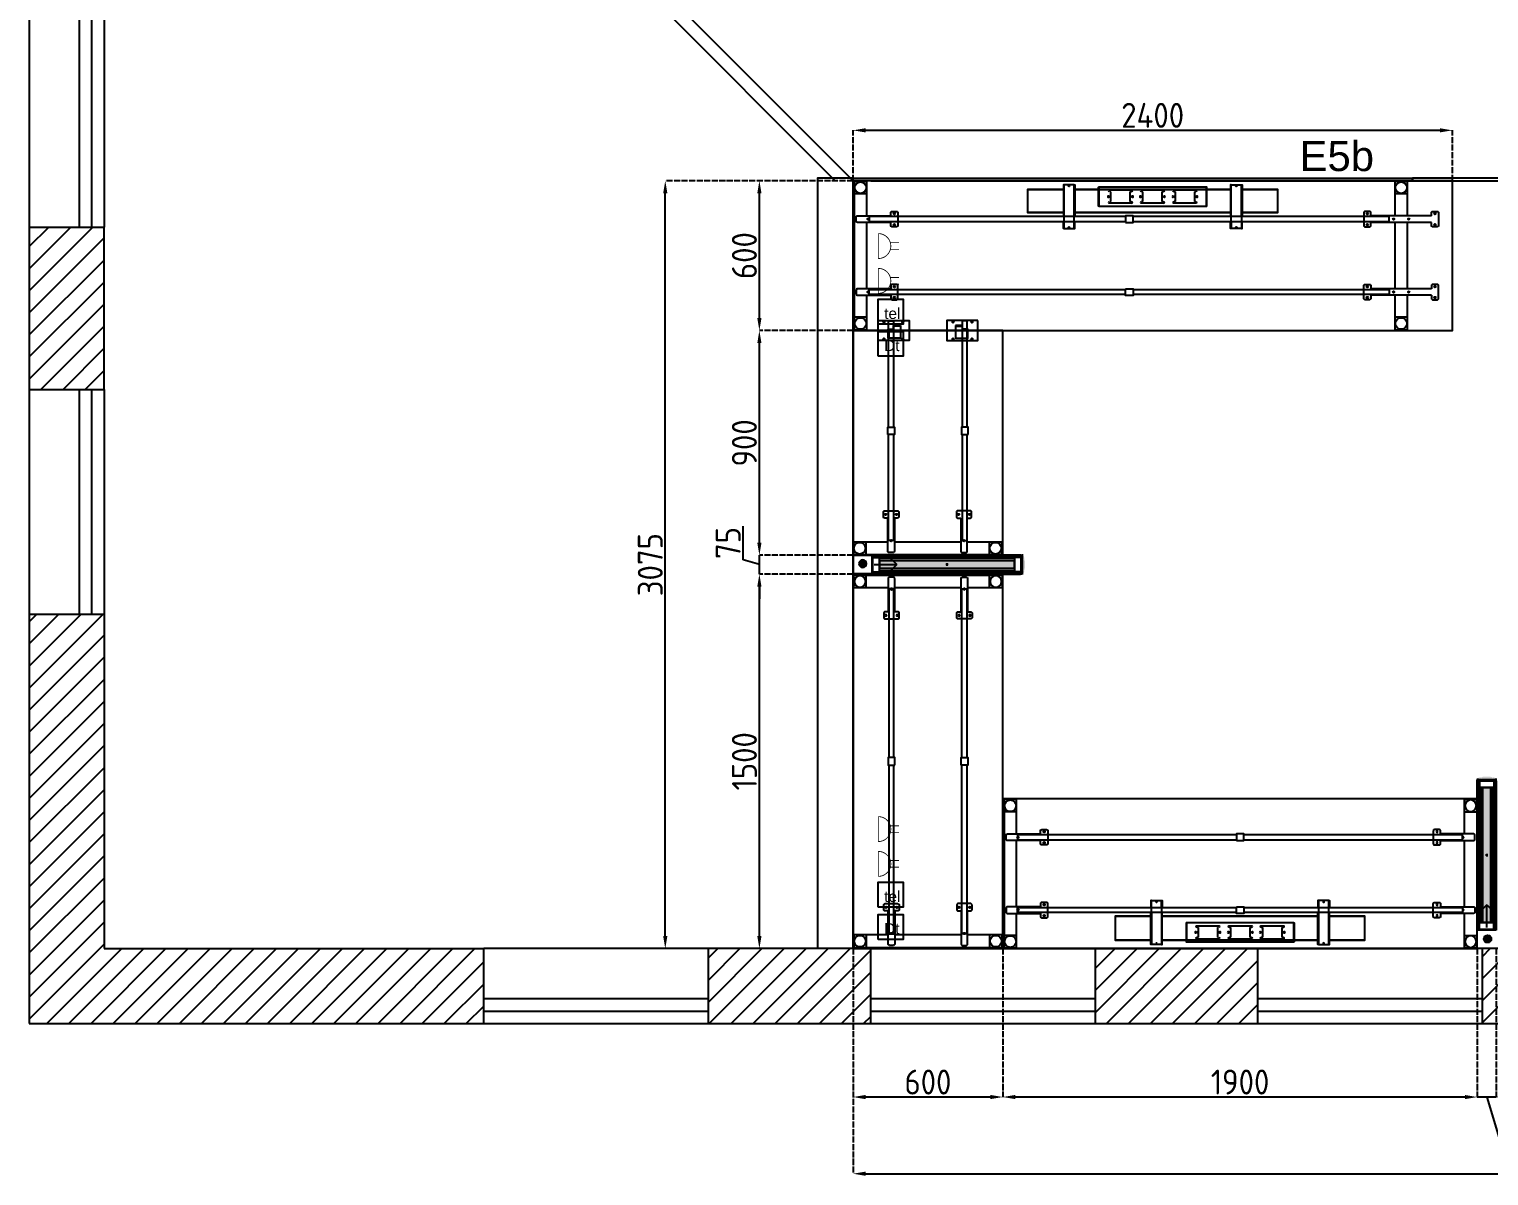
# Model space of a CAD drawing. Header units: millimetres. Extents: x 69942 to 103169, y 109869 to 150283.
# Drawn here: x 77130 to 82975, y 109869 to 114461 of the extents above; entities that cross this region are included whole.
import ezdxf

# ---------------------------------------------------------------- set-up
doc = ezdxf.new("R2010")
doc.units = ezdxf.units.MM
doc.header["$MEASUREMENT"] = 0
doc.linetypes.add('ACAD_ISO04W100', pattern=[30, 24, -3, 0, -3])
for name, color, linetype in [('2D', 7, 'Continuous'), ('A-MUEBLES', 1, 'Continuous'), ('CONSTRUCCION 2', 10, 'Continuous'), ('COTA', 5, 'Continuous'), ('FMZ-0.4', 5, 'Continuous'), ('FMZ-0.6', 7, 'Continuous'), ('FMZ-CRISTAL', 4, 'Continuous'), ('Mobiliario', 7, 'Continuous'), ('OH', 7, 'Continuous'), ('vent', 8, 'Continuous')]:
    doc.layers.add(name, color=color, linetype=linetype)
doc.layers.add('Simbología Enchufes', color=7, linetype='Continuous', true_color=0xda321c)
doc.styles.add('ARIAL', font='arial.ttf')
doc.styles.add('FMZ 100', font='arial.ttf', dxfattribs={"height": 16})
doc.styles.add('VERO', font='isocp2.shx')
doc.dimstyles.new('RCA', dxfattribs={"dimtxt": 100, "dimasz": 50, "dimexe": 0, "dimexo": 0, "dimgap": 10, "dimtad": 2, "dimdec": 0, "dimtxsty": 'VERO', "dimcen": 2.5, "dimclrd": 253, "dimclre": 253, "dimclrt": 1, "dimadec": 0, "dimazin": 0, "dimtfac": 1, "dimtdec": 0, "dimtmove": 0, "dimatfit": 3, "dimfxl": 1, "dimarcsym": 0})
pattern_1 = [(45, (-680707.704, -994088.684), (-44.1941738, 44.1941738), [])]

# ---------------------------------------------------------------- blocks, each defined once
blk = doc.blocks.new('enchufes')
at = {"linetype": 'Continuous', "const_width": 0.5}
blk.add_lwpolyline([(26085.61, 529.02), (26100.61, 529.02, 1), (26085.61, 529.02, 1.446218), (26085.61, 529.02, 1.021531)], format="xyb", dxfattribs=at)
for points in [[(26091.11, 536.25), (26091.11, 541.52)], [(26095.11, 536.25), (26095.11, 541.52)]]:
    blk.add_lwpolyline(points, dxfattribs=at)
blk = doc.blocks.new('CR.24060')
at = {"layer": '2D'}
blk.add_lwpolyline([(-2400, 0), (-2400, -600), (0, -600), (0, 0), (-2400, 0)], dxfattribs=at)
blk = doc.blocks.new('SP.LI.5LTS.060')
at = {"layer": '2D'}
for points in [[(5, 297), (5, -297), (55, -297), (55, -159)], [(55, 159), (55, 297), (5, 297)], [(55, 247), (5, 247)], [(55, -133), (55, 133)], [(55, -247), (5, -247)]]:
    blk.add_lwpolyline(points, dxfattribs=at)
for points in [[(151, 159), (151, 171.5, -0.414214), (156, 176.5), (175, 176.5, -0.414214), (180, 171.5), (180, 120.5, -0.414214), (175, 115.5), (156, 115.5, -0.414214), (151, 120.5), (151, 133)], [(151, 133), (18, 133, -0.414214), (13, 138), (13, 154, -0.414214), (18, 159), (151, 159)], [(151, -159), (151, -171.5, 0.414214), (156, -176.5), (175, -176.5, 0.414214), (180, -171.5), (180, -120.5, 0.414214), (175, -115.5), (156, -115.5, 0.414214), (151, -120.5), (151, -133)], [(151, -133), (18, -133, 0.414214), (13, -138), (13, -154, 0.414214), (18, -159), (151, -159)]]:
    blk.add_lwpolyline(points, format="xyb", dxfattribs=at)
for centre, radius in [((30, 272), 23), ((60.5, 146), 3), ((165.5, 167.8), 3), ((165.5, 124.3), 3), ((60.5, -146), 3), ((165.5, -124.2), 3), ((165.5, -167.8), 3), ((30, -272), 23)]:
    blk.add_circle(centre, radius, dxfattribs=at)
blk = doc.blocks.new('SP.LI.5LCS.060')
at = {"layer": '2D'}
for points in [[(-25, 297), (-25, 159)], [(25, 159), (25, 297), (-25, 297)], [(25, 247), (-25, 247)], [(121, 159), (-121, 159)], [(121, 133), (-121, 133)], [(-25, 133), (-25, -133)], [(25, -133), (25, 133)], [(121, -133), (-121, -133)], [(121, -159), (-121, -159)], [(-25, -159), (-25, -297), (25, -297), (25, -159)], [(25, -247), (-25, -247)]]:
    blk.add_lwpolyline(points, dxfattribs=at)
for points in [[(-121, 159), (-121, 171.5, 0.414214), (-126, 176.5), (-145, 176.5, 0.414214), (-150, 171.5), (-150, 120.5, 0.414214), (-145, 115.5), (-126, 115.5, 0.414214), (-121, 120.5), (-121, 133)], [(121, 159), (121, 171.5, -0.414214), (126, 176.5), (145, 176.5, -0.414214), (150, 171.5), (150, 120.5, -0.414214), (145, 115.5), (126, 115.5, -0.414214), (121, 120.5), (121, 133)], [(-121, -159), (-121, -171.5, -0.414214), (-126, -176.5), (-145, -176.5, -0.414214), (-150, -171.5), (-150, -120.5, -0.414214), (-145, -115.5), (-126, -115.5, -0.414214), (-121, -120.5), (-121, -133)], [(121, -159), (121, -171.5, 0.414214), (126, -176.5), (145, -176.5, 0.414214), (150, -171.5), (150, -120.5, 0.414214), (145, -115.5), (126, -115.5, 0.414214), (121, -120.5), (121, -133)]]:
    blk.add_lwpolyline(points, format="xyb", dxfattribs=at)
for centre, radius in [((0, 272), 23), ((-135.5, 167.8), 3), ((-135.5, 124.3), 3), ((-30.5, 146), 3), ((30.5, 146), 3), ((135.5, 167.8), 3), ((135.5, 124.3), 3), ((-135.5, -124.3), 3), ((-135.5, -167.8), 3), ((-30.5, -146), 3), ((30.5, -146), 3), ((135.5, -124.3), 3), ((135.5, -167.8), 3), ((0, -272), 23)]:
    blk.add_circle(centre, radius, dxfattribs=at)
blk = doc.blocks.new('SP.LI.5VCC.220')
at = {"layer": '2D'}
for points in [[(-15, 144), (-1041, 144), (-1041, 164), (-15, 164)], [(15, 164), (1041, 164), (1041, 144), (15, 144)]]:
    blk.add_lwpolyline(points, dxfattribs=at)
blk.add_lwpolyline([(-15, 167.5), (15, 167.5), (15, 140.5), (-15, 140.5)], close=True, dxfattribs=at)
blk = doc.blocks.new('CR.9060')
at = {"layer": '2D'}
blk.add_lwpolyline([(-900, 0), (-900, -600), (0, -600), (0, 0), (-900, 0)], dxfattribs=at)
blk = doc.blocks.new('AC.LI.CS.100')
at = {"layer": '2D'}
for points in [[(-357.8, -129.2), (-500, -129.2), (-500, -33.8), (-357.8, -33.8)], [(-357.8, -127.9), (-500, -127.9), (-500, -35.1), (-357.8, -35.1)], [(-311.8, -33.8), (311.8, -33.8)], [(-311.8, -35.1), (311.8, -35.1)], [(357.8, -33.8), (500, -33.8), (500, -129.2), (357.8, -129.2)], [(357.8, -35.1), (500, -35.1), (500, -127.9), (357.8, -127.9)], [(311.8, -127.9), (-311.8, -127.9)], [(311.8, -129.2), (-311.8, -129.2)]]:
    blk.add_lwpolyline(points, dxfattribs=at)
for points in [[(-357.8, -143.5), (-355.3, -143.5), (-355.3, -16.5), (-357.8, -16.5)], [(-314.3, -16.5), (-355.3, -16.5), (-355.3, -191.9), (-314.3, -191.9)], [(-311.8, -143.5), (-314.3, -143.5), (-314.3, -16.5), (-311.8, -16.5)], [(311.8, -143.5), (314.3, -143.5), (314.3, -16.5), (311.8, -16.5)], [(314.3, -16.5), (355.3, -16.5), (355.3, -191.9), (314.3, -191.9)], [(357.8, -143.5), (355.3, -143.5), (355.3, -16.5), (357.8, -16.5)], [(-357.8, -164.5), (-355.3, -164.5), (-355.3, -191.9), (-357.8, -191.9)], [(-311.8, -164.5), (-314.3, -164.5), (-314.3, -191.9), (-311.8, -191.9)], [(311.8, -164.5), (314.3, -164.5), (314.3, -191.9), (311.8, -191.9)], [(357.8, -164.5), (355.3, -164.5), (355.3, -191.9), (357.8, -191.9)]]:
    blk.add_lwpolyline(points, close=True, dxfattribs=at)
for centre in [(-334.8, -20.5), (334.8, -20.5), (-334.8, -187.9), (334.8, -187.9)]:
    blk.add_circle(centre, 2.5, dxfattribs=at)
blk = doc.blocks.new('SP.LI.AGL.060')
at = {"layer": '2D'}
for points in [[(-199.3, 40), (-75, 40), (-75, -40), (-199.3, -40)], [(-159.3, 2), (-156.3, 2), (-156.3, -27), (-159.3, -27)], [(-113, 20), (-113, 17.5), (-135, 17.5), (-135, 20)], [(199.3, 40), (75, 40), (75, -40), (199.3, -40)], [(113, 20), (113, 17.5), (135, 17.5), (135, 20)], [(159.3, 2), (156.3, 2), (156.3, -27), (159.3, -27)]]:
    blk.add_lwpolyline(points, close=True, dxfattribs=at)
for points in [[(-110, 20), (-110, -30), (-159.3, -30), (-159.3, 5), (-138, 5), (-138, 20), (-110, 20)], [(110, 20), (110, -30), (159.3, -30), (159.3, 5), (138, 5), (138, 20), (110, 20)]]:
    blk.add_lwpolyline(points, dxfattribs=at)
for centre in [(-176.3, 33.5), (-100.7, 33.5), (100.7, 33.5), (176.3, 33.5), (-176.3, -33.5), (-100.7, -33.5), (100.7, -33.5), (176.3, -33.5)]:
    blk.add_circle(centre, 2.75, dxfattribs=at)
blk = doc.blocks.new('SP.LI.5VAGL.090')
at = {"layer": '2D'}
for points in [[(425, -10), (0, -10), (0, 10), (425, 10)], [(455, 10), (880, 10), (880, -10), (455, -10)]]:
    blk.add_lwpolyline(points, dxfattribs=at)
blk.add_lwpolyline([(425, 13.5), (455, 13.5), (455, -13.5), (425, -13.5)], close=True, dxfattribs=at)
blk = doc.blocks.new('PA.FF.PII.129')
at = {"layer": '2D'}
h = blk.add_hatch(color=3, dxfattribs=at)
h.dxf.hatch_style = 1
h.paths.add_polyline_path([(21.1, 3.6, 1), (51.1, 3.6, 1)])
for p, q in [((-100, 0), (-64.6, 35.4)), ((-10, 0), (-100, 0)), ((-100, 0), (-64.6, -35.4))]:
    blk.add_line(p, q, dxfattribs=at)
at = {"layer": '2D', "color": 3}
blk.add_circle((36.1, 3.6, 0), 15, dxfattribs=at)
blk = doc.blocks.new('PA.FF.EP.6012')
at = {"layer": '2D'}
h = blk.add_hatch(color=3, dxfattribs=at)
h.dxf.hatch_style = 1
h.paths.add_polyline_path([(571, -15), (571, 15), (31, 15), (31, -15)])
for p, q in [((296, 0), (306, 0)), ((301, 5), (301, -5))]:
    blk.add_line(p, q, dxfattribs=at)
for points in [[(0, 37.5), (0, -37.5), (3, -37.5), (3, 37.5)], [(3, 37.5), (599, 37.5), (599, -37.5), (3, -37.5)], [(571, 25), (31, 25), (31, -25), (571, -25)], [(31, 15), (571, 15), (571, -15), (31, -15)], [(602, 37.5), (602, -37.5), (599, -37.5), (599, 37.5)]]:
    blk.add_lwpolyline(points, close=True, dxfattribs=at)
blk = doc.blocks.new('PA.FF.PIT.129')
at = {"layer": '2D'}
h = blk.add_hatch(color=3, dxfattribs=at)
h.dxf.hatch_style = 1
h.paths.add_polyline_path([(-2, 28.9, 0.414214), (-1.5, 28.4), (0, 28.4), (0, 37.2), (-4.5, 37.2, -0.367263), (-2, 34.2)])
h.paths.add_polyline_path([(0, 27.7, -0.414827), (-0.5, 27.1), (-1.5, 27.1, -0.414214), (-3.5, 29.1), (-3.5, 34.2, 0.849048), (-6.4, 34.7, 0.02589), (-9.5, 23.9, 0.480926), (-8.5, 22.7), (-4.4, 22.7), (-3.7, 22.3, -0.493145), (-3.6, 21.5), (-4.3, 20.9, -0.528572), (-5.9, 21.2), (-9.2, 21.2, 0.359871), (-10.2, 20.4, 0.094798), (-10.2, -20.4, 0.359871), (-9.2, -21.2), (-5.9, -21.2, -0.528572), (-4.3, -20.9), (-3.6, -21.5, -0.493145), (-3.7, -22.3), (-4.4, -22.7), (-8.5, -22.7, 0.480926), (-9.5, -23.9, 0.02589), (-6.4, -34.7, 0.849048), (-3.5, -34.3), (-3.5, -29.1, -0.414214), (-1.5, -27.1), (0, -27.1)])
h.paths.add_polyline_path([(0, -27.9, -0.414827), (-0.5, -28.4), (-1.5, -28.4, 0.414214), (-2, -28.9), (-2, -34.3, -0.367263), (-4.5, -37.2), (0, -37.2)])
for p, q in [((-4.5, 37.2), (0, 37.2)), ((-4.5, -37.2), (0, -37.2))]:
    blk.add_line(p, q, dxfattribs=at)
at = {"layer": '2D', "color": 3}
blk.add_line((0, -37.2), (0, 37.2), dxfattribs=at)
blk = doc.blocks.new('PA.FF.LAM.6075')
at = {"layer": '2D'}
for points in [[(-295, 32.5), (-295, 38), (295, 38), (295, 32.5)], [(-295, -38), (-295, -32.5), (295, -32.5), (295, -38)]]:
    blk.add_lwpolyline(points, close=True, dxfattribs=at)
blk = doc.blocks.new('PA.FF.VID.6037')
at = {"layer": '2D', "elevation": 0}
for points in [[(-266, 37.5), (-300, 37.5), (-300, 28.5), (-266, 28.5)], [(-266, 37.5), (266, 37.5), (266, 28.5), (-266, 28.5)], [(300, 28.5), (266, 28.5), (266, 37.5), (300, 37.5)], [(-266, -37.5), (-300, -37.5), (-300, -28.5), (-266, -28.5)], [(266, -28.5), (-266, -28.5), (-266, -37.5), (266, -37.5)], [(300, -28.5), (266, -28.5), (266, -37.5), (300, -37.5)]]:
    blk.add_lwpolyline(points, close=True, dxfattribs=at)
blk = doc.blocks.new('CR.15060')
at = {"layer": '2D'}
blk.add_lwpolyline([(-1500, 0), (-1500, -600), (0, -600), (0, 0), (-1500, 0)], dxfattribs=at)
blk = doc.blocks.new('SP.LI.5VCC.150')
at = {"layer": '2D'}
for points in [[(-15, 144), (-691, 144), (-691, 164), (-15, 164)], [(15, 164), (691, 164), (691, 144), (15, 144)]]:
    blk.add_lwpolyline(points, dxfattribs=at)
blk.add_lwpolyline([(-15, 167.5), (15, 167.5), (15, 140.5), (-15, 140.5)], close=True, dxfattribs=at)
blk = doc.blocks.new('CR.19060')
at = {"layer": '2D'}
blk.add_lwpolyline([(-1900, 0), (-1900, -600), (0, -600), (0, 0), (-1900, 0)], dxfattribs=at)
blk = doc.blocks.new('SP.LI.5VCC.190')
at = {"layer": '2D'}
for points in [[(-15, 144), (-891, 144), (-891, 164), (-15, 164)], [(15, 164), (891, 164), (891, 144), (15, 144)]]:
    blk.add_lwpolyline(points, dxfattribs=at)
blk.add_lwpolyline([(-15, 167.5), (15, 167.5), (15, 140.5), (-15, 140.5)], close=True, dxfattribs=at)
blk = doc.blocks.new('AC.NO.CHT')
at = {"layer": '2D'}
for p, q in [((-215, -25), (215, -25)), ((-215, -26.3), (-215, -25)), ((215, -26.3), (-215, -26.3)), ((215, -25), (215, -26.3)), ((-215, -103), (-215, -101.7)), ((-215, -101.7), (215, -101.7)), ((215, -103), (-215, -103)), ((215, -101.7), (215, -103))]:
    blk.add_line(p, q, dxfattribs=at)
at = {"layer": '2D', "extrusion": (0, 2.66454e-15, -1)}
for p, q in [((-215, -101.7, 0), (-215, -26.3, 0)), ((215, -26.3, 0), (-215, -26.3, 0)), ((-172.2, -37.2), (-85.8, -37.2)), ((-167, -44.5), (-172.2, -44.4)), ((-167, -83.5), (-167, -44.5)), ((-85.8, -44.4), (-91, -44.5)), ((-91, -44.5), (-91, -83.5)), ((-44.2, -37.2), (42.2, -37.2)), ((-39, -44.5), (-44.2, -44.4)), ((-39, -83.5), (-39, -44.5)), ((42.2, -44.4), (37, -44.5)), ((37, -44.5), (37, -83.5)), ((85.8, -37.2), (172.2, -37.2)), ((91, -44.5), (85.8, -44.4)), ((91, -83.5), (91, -44.5)), ((172.2, -44.4), (167, -44.5)), ((167, -44.5), (167, -83.5)), ((215, -101.7, 0), (215, -26.3, 0)), ((-215, -101.7, 0), (215, -101.7, 0)), ((-167, -83.5), (-172.2, -83.6)), ((-85.8, -90.7), (-172.2, -90.7)), ((-91, -83.5), (-85.8, -83.6)), ((-39, -83.5), (-44.2, -83.6)), ((42.2, -90.7), (-44.2, -90.7)), ((37, -83.5), (42.2, -83.6)), ((91, -83.5), (85.8, -83.6)), ((172.2, -90.7), (85.8, -90.7)), ((167, -83.5), (172.2, -83.6))]:
    blk.add_line(p, q, dxfattribs=at)
at = {"layer": '2D', "elevation": 0}
for points in [[(-215, -101.7), (-216.5, -101.7), (-216.5, -26.3), (-215, -26.3)], [(216.5, -101.7), (216.5, -26.3), (215, -26.3), (215, -101.7)]]:
    blk.add_lwpolyline(points, close=True, dxfattribs=at)
at = {"layer": '2D', "extrusion": (0, 2.66454e-15, -1)}
for centre, radius in [((177.5, -64), 2.5), ((171, -64), 1.5), ((87, -64), 1.5), ((80.5, -64), 2.5), ((49.5, -64), 2.5), ((43, -64), 1.5), ((-41, -64), 1.5), ((-47.5, -64), 2.5), ((-80.5, -64), 2.5), ((-87, -64), 1.5), ((-171, -64), 1.5), ((-177.5, -64), 2.5)]:
    blk.add_circle(centre, radius, dxfattribs=at)
at = {"layer": '2D', "extrusion": (0, -2.66454e-15, -1)}
for centre, radius, start, end in [((172.1, -40.9), 3.63, 0.4361, 87.98983), ((44.1, -40.9), 3.63, 0.4361, 87.98983), ((-85.9, -40.9), 3.63, 0.4361, 87.98983), ((172.2, -87.2), 3.57, 0.43954, 88.86547), ((44.2, -87.2), 3.57, 0.43954, 88.86547), ((-85.8, -87.2), 3.57, 0.43954, 88.86547)]:
    blk.add_arc(centre, radius, start, end, dxfattribs=at)
at = {"layer": '2D', "extrusion": (0, 2.66454e-15, -1)}
for centre, radius, start, end in [((172.2, -40.8), 3.57, 271.13453, 359.56046), ((85.8, -40.8), 3.57, 91.13453, 268.86547), ((44.2, -40.8), 3.57, 271.13453, 359.56046), ((-42.2, -40.8), 3.57, 91.13453, 268.86547), ((-85.8, -40.8), 3.57, 271.13453, 359.56046), ((-172.2, -40.8), 3.57, 91.13453, 268.86547), ((172.1, -87.1), 3.63, 272.01017, 359.5639), ((85.8, -87.2), 3.57, 91.13453, 268.86547), ((44.1, -87.1), 3.63, 272.01017, 359.5639), ((-42.2, -87.2), 3.57, 91.13453, 268.86547), ((-85.9, -87.1), 3.63, 272.01017, 359.5639), ((-172.2, -87.2), 3.57, 91.13453, 268.86547)]:
    blk.add_arc(centre, radius, start, end, dxfattribs=at)
blk = doc.blocks.new('A3.2')
at = {"linetype": 'Continuous'}
blk.add_blockref('AC.NO.CHT', (-5049, 775.1), dxfattribs=at)
at = {"linetype": 'Continuous', "rotation": 180}
blk.add_blockref('AC.NO.CHT', (-4699, -2298.9), dxfattribs=at)
at = {"layer": 'OH'}
for name, p in [('CR.24060', (-3849, 775.1)), ('SP.LI.5LTS.060', (-6249, 475.1)), ('SP.LI.5LCS.060', (-4054, 475.1)), ('AC.LI.CS.100', (-5049, 775.1)), ('SP.LI.5VCC.220', (-5142.7, 175.1)), ('SP.LI.AGL.060', (-5949, 175.1)), ('CR.19060', (-3749, -1699.9)), ('SP.LI.5LTS.060', (-5649, -1999.9)), ('SP.LI.5VCC.190', (-4699, -2299.9))]:
    blk.add_blockref(name, p, dxfattribs=at)
at = {"layer": 'OH', "xscale": -1}
for name, p, rotation in [('SP.LI.5VCC.220', (-5142.7, 775.1), 180), ('SP.LI.5VAGL.090', (-5801.5, -666.4), 270), ('SP.LI.5LTS.060', (-5949, -799.9), 90), ('SP.LI.5VCC.150', (-6249, -1549.9), 270), ('SP.LI.5VCC.190', (-4699, -1699.9), 180), ('AC.LI.CS.100', (-4699, -2299.9), 180)]:
    blk.add_blockref(name, p, dxfattribs=dict(at, rotation=rotation))
at = {"layer": 'OH'}
for name, p, rotation in [('SP.LI.5VAGL.090', (-6096.5, -666.4), 90), ('CR.9060', (-6249, 175.1), 90), ('SP.LI.5LTS.060', (-5950.5, -726.9), 90), ('CR.15060', (-6249, -799.9), 90), ('SP.LI.5VCC.150', (-5649, -1549.9), 90), ('PA.FF.LAM.6075', (-3711.5, -1924), 270), ('PA.FF.VID.6037', (-3711.5, -1924), 270), ('PA.FF.EP.6012', (-3711.5, -1624.5), 270), ('PA.FF.PIT.129', (-3711.5, -1623), 270), ('SP.LI.5LTS.060', (-5949, -2299.9), 90), ('PA.FF.PII.129', (-3711.5, -2225), 270)]:
    blk.add_blockref(name, p, dxfattribs=dict(at, rotation=rotation))
at = {"layer": 'OH', "xscale": -1}
for name, p in [('PA.FF.PII.129', (-6174, -762.1)), ('PA.FF.EP.6012', (-5572, -762.1)), ('PA.FF.VID.6037', (-5873, -762.1)), ('PA.FF.LAM.6075', (-5873, -762.1)), ('PA.FF.PIT.129', (-5572, -762.1)), ('SP.LI.5LTS.060', (-3745.5, -1999.9))]:
    blk.add_blockref(name, p, dxfattribs=at)
blk = doc.blocks.new('*D561')
at = {"layer": 'COTA', "color": 253, "linetype": 'ACAD_ISO04W100', "lineweight": -2, "transparency": 16777216}
for p, q in [((82929.1, 110779.2), (82929.1, 110184.9)), ((83004.6, 110779.2), (83004.6, 110184.9))]:
    blk.add_line(p, q, dxfattribs=at)
at = {"layer": 'COTA', "color": 253, "linetype": 'Continuous', "lineweight": -2, "transparency": 16777216}
for p, q in [((82879.1, 110184.9), (82829.1, 110184.9)), ((83004.6, 110184.9), (82929.1, 110184.9)), ((83004.6, 110184.9), (82929.1, 110184.9)), ((82966.8, 110184.9), (83016.3, 110019.9)), ((83054.6, 110184.9), (83104.6, 110184.9)), ((83016.3, 110019.9), (83150.5, 110019.9))]:
    blk.add_line(p, q, dxfattribs=at)
at = {"layer": 'COTA', "color": 253, "linetype": 'Continuous', "transparency": 16777216}
for points in [[(82879.1, 110193.2), (82879.1, 110176.5), (82929.1, 110184.9)], [(83054.6, 110193.2), (83054.6, 110176.5), (83004.6, 110184.9)]]:
    blk.add_solid(points, dxfattribs=at)
at = {"layer": 'Defpoints', "color": 0, "linetype": 'Continuous', "transparency": 16777216}
for p in [(82929.1, 110779.2), (83004.6, 110779.2), (82929.1, 110184.9)]:
    blk.add_point(p, dxfattribs=at)
at = {"layer": 'COTA', "color": 1, "linetype": 'Continuous', "transparency": 16777216, "insert": (83083.4, 110079.9), "char_height": 100, "attachment_point": 5, "style": 'VERO'}
blk.add_mtext('75', dxfattribs=at)
blk = doc.blocks.new('*D562')
at = {"layer": 'COTA', "color": 253, "linetype": 'ACAD_ISO04W100', "lineweight": -2, "transparency": 16777216}
for p, q in [((81029.1, 110779.2), (81029.1, 110184.9)), ((82929.1, 110779.2), (82929.1, 110184.9))]:
    blk.add_line(p, q, dxfattribs=at)
at = {"layer": 'COTA', "color": 253, "linetype": 'Continuous', "lineweight": -2, "transparency": 16777216}
blk.add_line((82879.1, 110184.9), (81079.1, 110184.9), dxfattribs=at)
at = {"layer": 'COTA', "color": 253, "linetype": 'Continuous', "transparency": 16777216}
for points in [[(81079.1, 110193.2), (81079.1, 110176.5), (81029.1, 110184.9)], [(82879.1, 110193.2), (82879.1, 110176.5), (82929.1, 110184.9)]]:
    blk.add_solid(points, dxfattribs=at)
at = {"layer": 'Defpoints', "color": 0, "linetype": 'Continuous', "transparency": 16777216}
for p in [(81029.1, 110779.2), (82929.1, 110779.2), (81029.1, 110184.9)]:
    blk.add_point(p, dxfattribs=at)
at = {"layer": 'COTA', "color": 1, "linetype": 'Continuous', "transparency": 16777216, "insert": (81979.1, 110244.9), "char_height": 100, "attachment_point": 5, "style": 'VERO'}
blk.add_mtext('1900', dxfattribs=at)
blk = doc.blocks.new('*D563')
at = {"layer": 'COTA', "color": 253, "linetype": 'ACAD_ISO04W100', "lineweight": -2, "transparency": 16777216}
for p, q in [((80429.1, 110779.2), (80429.1, 110184.9)), ((81029.1, 110779.2), (81029.1, 110184.9))]:
    blk.add_line(p, q, dxfattribs=at)
at = {"layer": 'COTA', "color": 253, "linetype": 'Continuous', "lineweight": -2, "transparency": 16777216}
blk.add_line((80979.1, 110184.9), (80479.1, 110184.9), dxfattribs=at)
at = {"layer": 'COTA', "color": 253, "linetype": 'Continuous', "transparency": 16777216}
for points in [[(80479.1, 110193.2), (80479.1, 110176.5), (80429.1, 110184.9)], [(80979.1, 110193.2), (80979.1, 110176.5), (81029.1, 110184.9)]]:
    blk.add_solid(points, dxfattribs=at)
at = {"layer": 'Defpoints', "color": 0, "linetype": 'Continuous', "transparency": 16777216}
for p in [(80429.1, 110779.2), (81029.1, 110779.2), (80429.1, 110184.9)]:
    blk.add_point(p, dxfattribs=at)
at = {"layer": 'COTA', "color": 1, "linetype": 'Continuous', "transparency": 16777216, "insert": (80729.1, 110244.9), "char_height": 100, "attachment_point": 5, "style": 'VERO'}
blk.add_mtext('600', dxfattribs=at)
blk = doc.blocks.new('*D564')
at = {"layer": 'COTA', "color": 253, "linetype": 'ACAD_ISO04W100', "lineweight": -2, "transparency": 16777216}
for p, q in [((80429.1, 110779.2), (80429.1, 109877.8)), ((86680.1, 110779.2), (86680.1, 109877.8))]:
    blk.add_line(p, q, dxfattribs=at)
at = {"layer": 'COTA', "color": 253, "linetype": 'Continuous', "lineweight": -2, "transparency": 16777216}
blk.add_line((80479.1, 109877.8), (86630.1, 109877.8), dxfattribs=at)
at = {"layer": 'COTA', "color": 253, "linetype": 'Continuous', "transparency": 16777216}
for points in [[(80479.1, 109886.1), (80479.1, 109869.4), (80429.1, 109877.8)], [(86630.1, 109886.1), (86630.1, 109869.4), (86680.1, 109877.8)]]:
    blk.add_solid(points, dxfattribs=at)
at = {"layer": 'Defpoints', "color": 0, "linetype": 'Continuous', "transparency": 16777216}
for p in [(80429.1, 110779.2), (86680.1, 110779.2), (86680.1, 109877.8)]:
    blk.add_point(p, dxfattribs=at)
at = {"layer": 'COTA', "color": 1, "linetype": 'Continuous', "transparency": 16777216, "insert": (83554.6, 109937.8), "char_height": 100, "attachment_point": 5, "style": 'VERO'}
blk.add_mtext('6250', dxfattribs=at)
blk = doc.blocks.new('*D565')
at = {"layer": 'COTA', "color": 253, "linetype": 'ACAD_ISO04W100', "lineweight": -2, "transparency": 16777216}
for p, q in [((80429.1, 112279.2), (80054.1, 112279.2)), ((80429.1, 110779.3), (80054.1, 110779.3))]:
    blk.add_line(p, q, dxfattribs=at)
at = {"layer": 'COTA', "color": 253, "linetype": 'Continuous', "lineweight": -2, "transparency": 16777216}
blk.add_line((80054.1, 110829.3), (80054.1, 112229.2), dxfattribs=at)
at = {"layer": 'COTA', "color": 253, "linetype": 'Continuous', "transparency": 16777216}
for points in [[(80045.8, 112229.2), (80062.5, 112229.2), (80054.1, 112279.2)], [(80045.8, 110829.3), (80062.5, 110829.3), (80054.1, 110779.3)]]:
    blk.add_solid(points, dxfattribs=at)
at = {"layer": 'Defpoints', "color": 0, "linetype": 'Continuous', "transparency": 16777216}
for p in [(80054.1, 112279.2), (80429.1, 112279.2), (80429.1, 110779.3)]:
    blk.add_point(p, dxfattribs=at)
at = {"layer": 'COTA', "color": 1, "linetype": 'Continuous', "transparency": 16777216, "insert": (79994.1, 111529.3), "char_height": 100, "attachment_point": 5, "rotation": 90, "style": 'VERO'}
blk.add_mtext('1500', dxfattribs=at)
blk = doc.blocks.new('*D566')
at = {"layer": 'COTA', "color": 253, "linetype": 'Continuous', "lineweight": -2, "transparency": 16777216}
for p, q in [((79989.1, 112336.2), (79989.1, 112470.4)), ((80054.1, 112404.2), (80054.1, 112454.2)), ((80054.1, 112279.2), (80054.1, 112354.2)), ((80054.1, 112279.2), (80054.1, 112354.2)), ((80054.1, 112316.7), (79989.1, 112336.2)), ((80054.1, 112229.2), (80054.1, 112179.2))]:
    blk.add_line(p, q, dxfattribs=at)
at = {"layer": 'COTA', "color": 253, "linetype": 'ACAD_ISO04W100', "lineweight": -2, "transparency": 16777216}
for p, q in [((80429.1, 112354.2), (80054.1, 112354.2)), ((80429.1, 112279.2), (80054.1, 112279.2))]:
    blk.add_line(p, q, dxfattribs=at)
at = {"layer": 'COTA', "color": 253, "linetype": 'Continuous', "transparency": 16777216}
for points in [[(80045.8, 112404.2), (80062.5, 112404.2), (80054.1, 112354.2)], [(80045.8, 112229.2), (80062.5, 112229.2), (80054.1, 112279.2)]]:
    blk.add_solid(points, dxfattribs=at)
at = {"layer": 'Defpoints', "color": 0, "linetype": 'Continuous', "transparency": 16777216}
for p in [(80054.1, 112354.2), (80429.1, 112354.2), (80429.1, 112279.2)]:
    blk.add_point(p, dxfattribs=at)
at = {"layer": 'COTA', "color": 1, "linetype": 'Continuous', "transparency": 16777216, "insert": (79929.1, 112403.3), "char_height": 100, "attachment_point": 5, "rotation": 90, "style": 'VERO'}
blk.add_mtext('75', dxfattribs=at)
blk = doc.blocks.new('*D567')
at = {"layer": 'COTA', "color": 253, "linetype": 'ACAD_ISO04W100', "lineweight": -2, "transparency": 16777216}
for p, q in [((80429.1, 113254.2), (80054.1, 113254.2)), ((80429.1, 112354.2), (80054.1, 112354.2))]:
    blk.add_line(p, q, dxfattribs=at)
at = {"layer": 'COTA', "color": 253, "linetype": 'Continuous', "lineweight": -2, "transparency": 16777216}
blk.add_line((80054.1, 112404.2), (80054.1, 113204.2), dxfattribs=at)
at = {"layer": 'COTA', "color": 253, "linetype": 'Continuous', "transparency": 16777216}
for points in [[(80045.8, 113204.2), (80062.5, 113204.2), (80054.1, 113254.2)], [(80045.8, 112404.2), (80062.5, 112404.2), (80054.1, 112354.2)]]:
    blk.add_solid(points, dxfattribs=at)
at = {"layer": 'Defpoints', "color": 0, "linetype": 'Continuous', "transparency": 16777216}
for p in [(80054.1, 113254.2), (80429.1, 113254.2), (80429.1, 112354.2)]:
    blk.add_point(p, dxfattribs=at)
at = {"layer": 'COTA', "color": 1, "linetype": 'Continuous', "transparency": 16777216, "insert": (79994.1, 112804.2), "char_height": 100, "attachment_point": 5, "rotation": 90, "style": 'VERO'}
blk.add_mtext('900', dxfattribs=at)
blk = doc.blocks.new('*D568')
at = {"layer": 'COTA', "color": 253, "linetype": 'ACAD_ISO04W100', "lineweight": -2, "transparency": 16777216}
for p, q in [((80429.1, 113854.2), (80054.1, 113854.2)), ((80429.1, 113254.2), (80054.1, 113254.2))]:
    blk.add_line(p, q, dxfattribs=at)
at = {"layer": 'COTA', "color": 253, "linetype": 'Continuous', "lineweight": -2, "transparency": 16777216}
blk.add_line((80054.1, 113304.2), (80054.1, 113804.2), dxfattribs=at)
at = {"layer": 'COTA', "color": 253, "linetype": 'Continuous', "transparency": 16777216}
for points in [[(80045.8, 113804.2), (80062.5, 113804.2), (80054.1, 113854.2)], [(80045.8, 113304.2), (80062.5, 113304.2), (80054.1, 113254.2)]]:
    blk.add_solid(points, dxfattribs=at)
at = {"layer": 'Defpoints', "color": 0, "linetype": 'Continuous', "transparency": 16777216}
for p in [(80054.1, 113854.2), (80429.1, 113854.2), (80429.1, 113254.2)]:
    blk.add_point(p, dxfattribs=at)
at = {"layer": 'COTA', "color": 1, "linetype": 'Continuous', "transparency": 16777216, "insert": (79994.1, 113554.2), "char_height": 100, "attachment_point": 5, "rotation": 90, "style": 'VERO'}
blk.add_mtext('600', dxfattribs=at)
blk = doc.blocks.new('*D569')
at = {"layer": 'COTA', "color": 253, "linetype": 'ACAD_ISO04W100', "lineweight": -2, "transparency": 16777216}
for p, q in [((80429.1, 113854.2), (79677.3, 113854.2)), ((80429.1, 110779.2), (79677.3, 110779.2))]:
    blk.add_line(p, q, dxfattribs=at)
at = {"layer": 'COTA', "color": 253, "linetype": 'Continuous', "lineweight": -2, "transparency": 16777216}
blk.add_line((79677.3, 110829.2), (79677.3, 113804.2), dxfattribs=at)
at = {"layer": 'COTA', "color": 253, "linetype": 'Continuous', "transparency": 16777216}
for points in [[(79669, 113804.2), (79685.7, 113804.2), (79677.3, 113854.2)], [(79669, 110829.2), (79685.7, 110829.2), (79677.3, 110779.2)]]:
    blk.add_solid(points, dxfattribs=at)
at = {"layer": 'Defpoints', "color": 0, "linetype": 'Continuous', "transparency": 16777216}
for p in [(79677.3, 113854.2), (80429.1, 113854.2), (80429.1, 110779.2)]:
    blk.add_point(p, dxfattribs=at)
at = {"layer": 'COTA', "color": 1, "linetype": 'Continuous', "transparency": 16777216, "insert": (79617.3, 112316.7), "char_height": 100, "attachment_point": 5, "rotation": 90, "style": 'VERO'}
blk.add_mtext('3075', dxfattribs=at)
blk = doc.blocks.new('*D570')
at = {"layer": 'COTA', "color": 253, "linetype": 'ACAD_ISO04W100', "lineweight": -2, "transparency": 16777216}
for p, q in [((80429.1, 113854.2), (80429.1, 114055.9)), ((82829.1, 113854.2), (82829.1, 114055.9))]:
    blk.add_line(p, q, dxfattribs=at)
at = {"layer": 'COTA', "color": 253, "linetype": 'Continuous', "lineweight": -2, "transparency": 16777216}
blk.add_line((80479.1, 114055.9), (82779.1, 114055.9), dxfattribs=at)
at = {"layer": 'COTA', "color": 253, "linetype": 'Continuous', "transparency": 16777216}
for points in [[(80479.1, 114064.2), (80479.1, 114047.6), (80429.1, 114055.9)], [(82779.1, 114064.2), (82779.1, 114047.6), (82829.1, 114055.9)]]:
    blk.add_solid(points, dxfattribs=at)
at = {"layer": 'Defpoints', "color": 0, "linetype": 'Continuous', "transparency": 16777216}
for p in [(82829.1, 114055.9), (80429.1, 113854.2), (82829.1, 113854.2)]:
    blk.add_point(p, dxfattribs=at)
at = {"layer": 'COTA', "color": 1, "linetype": 'Continuous', "transparency": 16777216, "insert": (81629.1, 114115.9), "char_height": 100, "attachment_point": 5, "style": 'VERO'}
blk.add_mtext('2400', dxfattribs=at)

msp = doc.modelspace()

# ---------------------------------------------------------------- hatches: boundary and pattern name
at = {"layer": 'Mobiliario', "linetype": 'Continuous'}
h = msp.add_hatch(dxfattribs=at)
h.set_pattern_fill('ANSI31', color=8, scale=500)
h.set_pattern_definition(pattern_1)
h.paths.add_polyline_path([(80180.1, 129518.5), (82250.1, 129518.5), (82250.1, 130516.9), (83450.1, 130516.9), (83450.1, 130816.9), (81950.1, 130816.9), (81950.1, 129818.5), (79880.1, 129818.5), (79880.1, 128818.5), (77130.1, 128818.5), (77130.1, 127518.5), (77430.1, 127518.5), (77430.1, 128118.5), (77830.1, 128118.5), (77830.1, 128518.5), (80180.1, 128518.5)])
h.paths.add_polyline_path([(77430.1, 126618.5), (77130.1, 126618.5), (77130.1, 125968.5), (77430.1, 125968.5)])
h.paths.add_polyline_path([(77430.1, 125068.5), (77130.1, 125068.5), (77130.1, 124418.5), (77430.1, 124418.5)])
h.paths.add_polyline_path([(77430.1, 123518.5), (77130.1, 123518.5), (77130.1, 122868.5), (77430.1, 122868.5)])
h.paths.add_polyline_path([(77430.1, 121968.5), (77130.1, 121968.5), (77130.1, 121318.5), (77430.1, 121318.5)])
h.paths.add_polyline_path([(77430.1, 120418.5), (77130.1, 120418.5), (77130.1, 119768.5), (77430.1, 119768.5)])
h.paths.add_polyline_path([(77430.1, 118868.5), (77130.1, 118868.5), (77130.1, 118218.5), (77430.1, 118218.5)])
h.paths.add_polyline_path([(77430.1, 117318.5), (77130.1, 117318.5), (77130.1, 116668.5), (77430.1, 116668.5)])
h.paths.add_polyline_path([(77430.1, 115768.5), (77130.1, 115768.5), (77130.1, 114568.5), (77430.1, 114568.5)])
h.paths.add_polyline_path([(77430.1, 113668.5), (77130.1, 113668.5), (77130.1, 113018.5), (77430.1, 113018.5)])
h.paths.add_polyline_path([(77430.1, 112118.5), (77130.1, 112118.5), (77130.1, 110479.2), (78950.1, 110479.2), (78950.1, 110779.2), (77430.1, 110779.2)])
h.paths.add_polyline_path([(80500.1, 110779.2), (79850.1, 110779.2), (79850.1, 110479.2), (80500.1, 110479.2)])
h.paths.add_polyline_path([(82050.1, 110779.2), (81400.1, 110779.2), (81400.1, 110479.2), (82050.1, 110479.2)])
h.paths.add_polyline_path([(83600.1, 110779.2), (82950.1, 110779.2), (82950.1, 110479.2), (83600.1, 110479.2)])
h.paths.add_polyline_path([(85150.1, 110779.2), (84500.1, 110779.2), (84500.1, 110479.2), (85150.1, 110479.2)])
h.paths.add_polyline_path([(86700.1, 110779.2), (86050.1, 110779.2), (86050.1, 110479.2), (86700.1, 110479.2)])
h.paths.add_polyline_path([(88250.1, 110779.2), (87600.1, 110779.2), (87600.1, 110479.2), (88250.1, 110479.2)])
h.paths.add_polyline_path([(89800.1, 110779.2), (89150.1, 110779.2), (89150.1, 110479.2), (89800.1, 110479.2)])
h.paths.add_polyline_path([(91350.1, 110779.2), (90700.1, 110779.2), (90700.1, 110479.2), (91350.1, 110479.2)])
h.paths.add_polyline_path([(92900.1, 110779.2), (92250.1, 110779.2), (92250.1, 110479.2), (92900.1, 110479.2)])
h.paths.add_polyline_path([(94450.1, 110779.2), (93800.1, 110779.2), (93800.1, 110479.2), (94450.1, 110479.2)])
h.paths.add_polyline_path([(96000.1, 110779.2), (95350.1, 110779.2), (95350.1, 110479.2), (96000.1, 110479.2)])
h.paths.add_polyline_path([(97550.1, 110779.2), (96900.1, 110779.2), (96900.1, 110479.2), (97550.1, 110479.2)])
h.paths.add_polyline_path([(100550.1, 112316.9), (101550.1, 112316.9), (101550.1, 114516.9), (102700.1, 114516.9), (102700.1, 115536.9), (102400.1, 115536.9), (102400.1, 114816.9), (102000.1, 114816.9), (101250.1, 114816.9), (101250.1, 112616.9), (100250.1, 112616.9), (100250.1, 110779.2), (98450.1, 110779.2), (98450.1, 110479.2), (100550.1, 110479.2)])
h = msp.add_hatch(dxfattribs=at)
h.set_pattern_fill('ANSI31', color=8, scale=500)
h.set_pattern_definition(pattern_1)
h.paths.add_polyline_path([(80180.1, 129518.5), (82250.1, 129518.5), (82250.1, 130516.9), (83450.1, 130516.9), (83450.1, 130816.9), (81950.1, 130816.9), (81950.1, 129818.5), (79880.1, 129818.5), (79880.1, 128818.5), (77130.1, 128818.5), (77130.1, 127518.5), (77430.1, 127518.5), (77430.1, 128118.5), (77830.1, 128118.5), (77830.1, 128518.5), (80180.1, 128518.5)])
h.paths.add_polyline_path([(77430.1, 126618.5), (77130.1, 126618.5), (77130.1, 125968.5), (77430.1, 125968.5)])
h.paths.add_polyline_path([(77430.1, 125068.5), (77130.1, 125068.5), (77130.1, 124418.5), (77430.1, 124418.5)])
h.paths.add_polyline_path([(77430.1, 123518.5), (77130.1, 123518.5), (77130.1, 122868.5), (77430.1, 122868.5)])
h.paths.add_polyline_path([(77430.1, 121968.5), (77130.1, 121968.5), (77130.1, 121318.5), (77430.1, 121318.5)])
h.paths.add_polyline_path([(77430.1, 120418.5), (77130.1, 120418.5), (77130.1, 119768.5), (77430.1, 119768.5)])
h.paths.add_polyline_path([(77430.1, 118868.5), (77130.1, 118868.5), (77130.1, 118218.5), (77430.1, 118218.5)])
h.paths.add_polyline_path([(77430.1, 117318.5), (77130.1, 117318.5), (77130.1, 116668.5), (77430.1, 116668.5)])
h.paths.add_polyline_path([(77430.1, 115768.5), (77130.1, 115768.5), (77130.1, 114568.5), (77430.1, 114568.5)])
h.paths.add_polyline_path([(77430.1, 113668.5), (77130.1, 113668.5), (77130.1, 113018.5), (77430.1, 113018.5)])
h.paths.add_polyline_path([(77430.1, 112118.5), (77130.1, 112118.5), (77130.1, 110479.2), (78950.1, 110479.2), (78950.1, 110779.2), (77430.1, 110779.2)])
h.paths.add_polyline_path([(80500.1, 110779.2), (79850.1, 110779.2), (79850.1, 110479.2), (80500.1, 110479.2)])
h.paths.add_polyline_path([(82050.1, 110779.2), (81400.1, 110779.2), (81400.1, 110479.2), (82050.1, 110479.2)])
h.paths.add_polyline_path([(83600.1, 110779.2), (82950.1, 110779.2), (82950.1, 110479.2), (83600.1, 110479.2)])
h.paths.add_polyline_path([(85150.1, 110779.2), (84500.1, 110779.2), (84500.1, 110479.2), (85150.1, 110479.2)])
h.paths.add_polyline_path([(86700.1, 110779.2), (86050.1, 110779.2), (86050.1, 110479.2), (86700.1, 110479.2)])
h.paths.add_polyline_path([(88250.1, 110779.2), (87600.1, 110779.2), (87600.1, 110479.2), (88250.1, 110479.2)])
h.paths.add_polyline_path([(89800.1, 110779.2), (89150.1, 110779.2), (89150.1, 110479.2), (89800.1, 110479.2)])
h.paths.add_polyline_path([(91350.1, 110779.2), (90700.1, 110779.2), (90700.1, 110479.2), (91350.1, 110479.2)])
h.paths.add_polyline_path([(92900.1, 110779.2), (92250.1, 110779.2), (92250.1, 110479.2), (92900.1, 110479.2)])
h.paths.add_polyline_path([(94450.1, 110779.2), (93800.1, 110779.2), (93800.1, 110479.2), (94450.1, 110479.2)])
h.paths.add_polyline_path([(96000.1, 110779.2), (95350.1, 110779.2), (95350.1, 110479.2), (96000.1, 110479.2)])
h.paths.add_polyline_path([(97550.1, 110779.2), (96900.1, 110779.2), (96900.1, 110479.2), (97550.1, 110479.2)])
h.paths.add_polyline_path([(100550.1, 112316.9), (101550.1, 112316.9), (101550.1, 114516.9), (102700.1, 114516.9), (102700.1, 115536.9), (102400.1, 115536.9), (102400.1, 114816.9), (102000.1, 114816.9), (101250.1, 114816.9), (101250.1, 112616.9), (100250.1, 112616.9), (100250.1, 110779.2), (98450.1, 110779.2), (98450.1, 110479.2), (100550.1, 110479.2)])

# ---------------------------------------------------------------- linework, layer by layer
at = {"layer": 'A-MUEBLES', "color": 1, "true_color": 0xfa0000}
msp.add_lwpolyline([(82670.1, 113854.2), (83470.1, 113854.2), (83470.1, 113864.2), (82670.1, 113864.2)], close=True, dxfattribs=at)
at = {"layer": 'FMZ-0.4'}
for points in [[(80429.1, 110779.2), (80429.2, 113864.2), (80287, 113864.2), (80286.9, 110779.2)], [(80429.1, 113719.2), (80429.1, 110779.2)], [(80429.1, 113719.2), (80429.1, 110779.2)]]:
    msp.add_lwpolyline(points, dxfattribs=at)
at = {"layer": 'FMZ-0.6'}
for p, q in [((77130.1, 113668.5), (77130.1, 113018.5)), ((77130.1, 113668.5), (77430.1, 113668.5)), ((77130.1, 113668.5), (77130.1, 113018.5)), ((77130.1, 113668.5), (77430.1, 113668.5)), ((77430.1, 113018.5), (77430.1, 113668.5)), ((77430.1, 113018.5), (77430.1, 113668.5)), ((77130.1, 113018.5), (77430.1, 113018.5)), ((77130.1, 113018.5), (77430.1, 113018.5)), ((77130.1, 112118.5), (77130.1, 110479.2)), ((77130.1, 112118.5), (77430.1, 112118.5)), ((77130.1, 112118.5), (77130.1, 110479.2)), ((77130.1, 112118.5), (77430.1, 112118.5)), ((77430.1, 112118.5), (77430.1, 110779.2)), ((77430.1, 112118.5), (77430.1, 110779.2)), ((77430.1, 110779.2), (78950.1, 110779.2)), ((77430.1, 110779.2), (78950.1, 110779.2)), ((78950.1, 110479.2), (78950.1, 110779.2)), ((78950.1, 110479.2), (78950.1, 110779.2)), ((80500.1, 110779.2), (79850.1, 110779.2)), ((79850.1, 110479.2), (79850.1, 110779.2)), ((80500.1, 110779.2), (79850.1, 110779.2)), ((79850.1, 110479.2), (79850.1, 110779.2)), ((80500.1, 110479.2), (80500.1, 110779.2)), ((80500.1, 110479.2), (80500.1, 110779.2)), ((82050.1, 110779.2), (81400.1, 110779.2)), ((81400.1, 110479.2), (81400.1, 110779.2)), ((82050.1, 110779.2), (81400.1, 110779.2)), ((81400.1, 110479.2), (81400.1, 110779.2)), ((82050.1, 110479.2), (82050.1, 110779.2)), ((82050.1, 110479.2), (82050.1, 110779.2)), ((83600.1, 110779.2), (82950.1, 110779.2)), ((82950.1, 110479.2), (82950.1, 110779.2)), ((83600.1, 110779.2), (82950.1, 110779.2)), ((82950.1, 110479.2), (82950.1, 110779.2)), ((77130.1, 110479.2), (78950.1, 110479.2)), ((77130.1, 110479.2), (78950.1, 110479.2)), ((79850.1, 110479.2), (80500.1, 110479.2)), ((79850.1, 110479.2), (80500.1, 110479.2)), ((81400.1, 110479.2), (82050.1, 110479.2)), ((81400.1, 110479.2), (82050.1, 110479.2)), ((82950.1, 110479.2), (83600.1, 110479.2)), ((82950.1, 110479.2), (83600.1, 110479.2))]:
    msp.add_line(p, q, dxfattribs=at)
at = {"layer": 'FMZ-CRISTAL'}
for p, q in [((80358.1, 113854.2), (79637.5, 114574.8)), ((80429.1, 113854.2), (79708.5, 114574.8))]:
    msp.add_line(p, q, dxfattribs=at)
for points in [[(80429.2, 113864.2), (82670.1, 113864.2)], [(82670.1, 113854.2), (82670.1, 113864.2)], [(82670.1, 113854.2), (82670.1, 113864.2)], [(80500.1, 113854.2), (82670.1, 113854.2)]]:
    msp.add_lwpolyline(points, dxfattribs=at)
at = {"layer": 'Simbología Enchufes'}
for points in [[(80530.4, 113279.6), (80530.4, 113379.6), (80630.4, 113379.6), (80630.4, 113279.6)], [(80530.4, 113151), (80530.4, 113251), (80630.4, 113251), (80630.4, 113151)], [(80530.4, 110945), (80530.4, 111045), (80630.4, 111045), (80630.4, 110945)], [(80530.4, 110816.3), (80530.4, 110916.3), (80630.4, 110916.3), (80630.4, 110816.3)]]:
    msp.add_lwpolyline(points, close=True, dxfattribs=at)
at = {"layer": 'vent'}
for p, q in [((77130.1, 114568.5), (77130.1, 113668.5)), ((77130.1, 114568.5), (77130.1, 113668.5)), ((77330.1, 114568.5), (77330.1, 113668.5)), ((77330.1, 114568.5), (77330.1, 113668.5)), ((77380.1, 114568.5), (77380.1, 113668.5)), ((77380.1, 114568.5), (77380.1, 113668.5)), ((77430.1, 114568.5), (77430.1, 113668.5)), ((77430.1, 114568.5), (77430.1, 113668.5)), ((77130.1, 113018.5), (77130.1, 112118.5)), ((77130.1, 113018.5), (77130.1, 112118.5)), ((77330.1, 113018.5), (77330.1, 112118.5)), ((77330.1, 113018.5), (77330.1, 112118.5)), ((77380.1, 113018.5), (77380.1, 112118.5)), ((77380.1, 113018.5), (77380.1, 112118.5)), ((77430.1, 113018.5), (77430.1, 112118.5)), ((77430.1, 113018.5), (77430.1, 112118.5)), ((79850.1, 110779.2), (78950.1, 110779.2)), ((79850.1, 110779.2), (78950.1, 110779.2)), ((81400.1, 110779.2), (80500.1, 110779.2)), ((81400.1, 110779.2), (80500.1, 110779.2)), ((82950.1, 110779.2), (82050.1, 110779.2)), ((82950.1, 110779.2), (82050.1, 110779.2)), ((78950.1, 110579.2), (79850.1, 110579.2)), ((78950.1, 110579.2), (79850.1, 110579.2)), ((80500.1, 110579.2), (81400.1, 110579.2)), ((80500.1, 110579.2), (81400.1, 110579.2)), ((82050.1, 110579.2), (82950.1, 110579.2)), ((82050.1, 110579.2), (82950.1, 110579.2)), ((78950.1, 110529.2), (79850.1, 110529.2)), ((78950.1, 110529.2), (79850.1, 110529.2)), ((78950.1, 110479.2), (79850.1, 110479.2)), ((78950.1, 110479.2), (79850.1, 110479.2)), ((80500.1, 110529.2), (81400.1, 110529.2)), ((80500.1, 110529.2), (81400.1, 110529.2)), ((80500.1, 110479.2), (81400.1, 110479.2)), ((80500.1, 110479.2), (81400.1, 110479.2)), ((82050.1, 110529.2), (82950.1, 110529.2)), ((82050.1, 110529.2), (82950.1, 110529.2)), ((82050.1, 110479.2), (82950.1, 110479.2)), ((82050.1, 110479.2), (82950.1, 110479.2))]:
    msp.add_line(p, q, dxfattribs=at)

# ---------------------------------------------------------------- block references
at = {"layer": 'OH'}
msp.add_blockref('A3.2', (86678.1, 113079.2), dxfattribs=at)
at = {"layer": 'Simbología Enchufes', "linetype": 'Continuous', "xscale": 6.666666666685311, "yscale": 6.666666666685311, "zscale": 6.666666666685311, "rotation": 270}
for p in [(77003.6, 287546.5), (77003.6, 287407.1), (77003.6, 285211.9), (77003.6, 285072.5)]:
    msp.add_blockref('enchufes', p, dxfattribs=at)

# ---------------------------------------------------------------- texts
at = {"layer": 'CONSTRUCCION 2', "linetype": 'Continuous', "insert": (82217.2, 114012.7), "char_height": 120, "attachment_point": 1, "style": 'FMZ 100'}
msp.add_mtext_dynamic_manual_height_columns('E5b', width=8.381, gutter_width=80, heights=[0], dxfattribs=at)
at = {"layer": 'Simbología Enchufes', "char_height": 44, "attachment_point": 1, "style": 'ARIAL'}
for s, insert in [('tel', (80554, 113344.4)), ('Dt', (80554, 113215.8)), ('tel', (80554, 111009.8)), ('Dt', (80554, 110881.1))]:
    msp.add_mtext_dynamic_manual_height_columns(s, width=13.2, gutter_width=40, heights=[0], dxfattribs=dict(at, insert=insert))

# ---------------------------------------------------------------- dimensions: what is measured, and where the dimension line sits
at = {"layer": 'COTA', "linetype": 'Continuous'}
dim = msp.add_linear_dim(base=(82829.1, 114055.9), p1=(80429.1, 113854.2), p2=(82829.1, 113854.2), dimstyle='RCA', dxfattribs=at)
dim.commit()
dim.dimension.update_dxf_attribs({"geometry": '*D570', "text_midpoint": (81629.1, 114115.9)})
for base, p1, p2, picture, middle in [((79677.3, 113854.2), (80429.1, 110779.2), (80429.1, 113854.2), '*D569', (79617.3, 112316.7)), ((80054.1, 112279.2), (80429.1, 110779.3), (80429.1, 112279.2), '*D565', (79994.1, 111529.3))]:
    dim = msp.add_linear_dim(base=base, p1=p1, p2=p2, angle=90, dimstyle='RCA', dxfattribs=at)
    dim.commit()
    dim.dimension.update_dxf_attribs({"geometry": picture, "text_midpoint": middle})
for base, p1, p2, picture, middle in [((80054.1, 113854.2), (80429.1, 113254.2), (80429.1, 113854.2), '*D568', (79994.1, 113554.2)), ((80054.1, 113254.2), (80429.1, 112354.2), (80429.1, 113254.2), '*D567', (79994.1, 112804.2)), ((80054.1, 112354.2), (80429.1, 112279.2), (80429.1, 112354.2), '*D566', (79929.1, 112346.2))]:
    dim = msp.add_linear_dim(base=base, p1=p1, p2=p2, angle=90, dimstyle='RCA', override={"dimtmove": 1}, dxfattribs=at)
    dim.commit()
    dim.dimension.update_dxf_attribs({"geometry": picture, "text_midpoint": middle})
for base, p1, p2, override, picture, middle in [((80429.1, 110184.9), (81029.1, 110779.2), (80429.1, 110779.2), {"dimtad": 1, "dimtmove": 1}, '*D563', (80729.1, 110244.9)), ((81029.1, 110184.9), (82929.1, 110779.2), (81029.1, 110779.2), {"dimtad": 1, "dimtmove": 1}, '*D562', (81979.1, 110244.9)), ((82929.1002, 110184.8638), (83004.5985, 110779.1529), (82929.1002, 110779.2372), {"dimtmove": 1}, '*D561', (83026.3493, 110079.8638))]:
    dim = msp.add_linear_dim(base=base, p1=p1, p2=p2, dimstyle='RCA', override=override, dxfattribs=at)
    dim.commit()
    dim.dimension.update_dxf_attribs({"geometry": picture, "text_midpoint": middle})
dim = msp.add_linear_dim(base=(86680.1, 109877.8), p1=(80429.1, 110779.2), p2=(86680.1, 110779.2), text='6250', dimstyle='RCA', override={"dimtad": 1, "dimtmove": 1}, dxfattribs=at)
dim.commit()
dim.dimension.update_dxf_attribs({"geometry": '*D564', "text_midpoint": (83554.6, 109937.8)})

doc.saveas('drawing.dxf')
